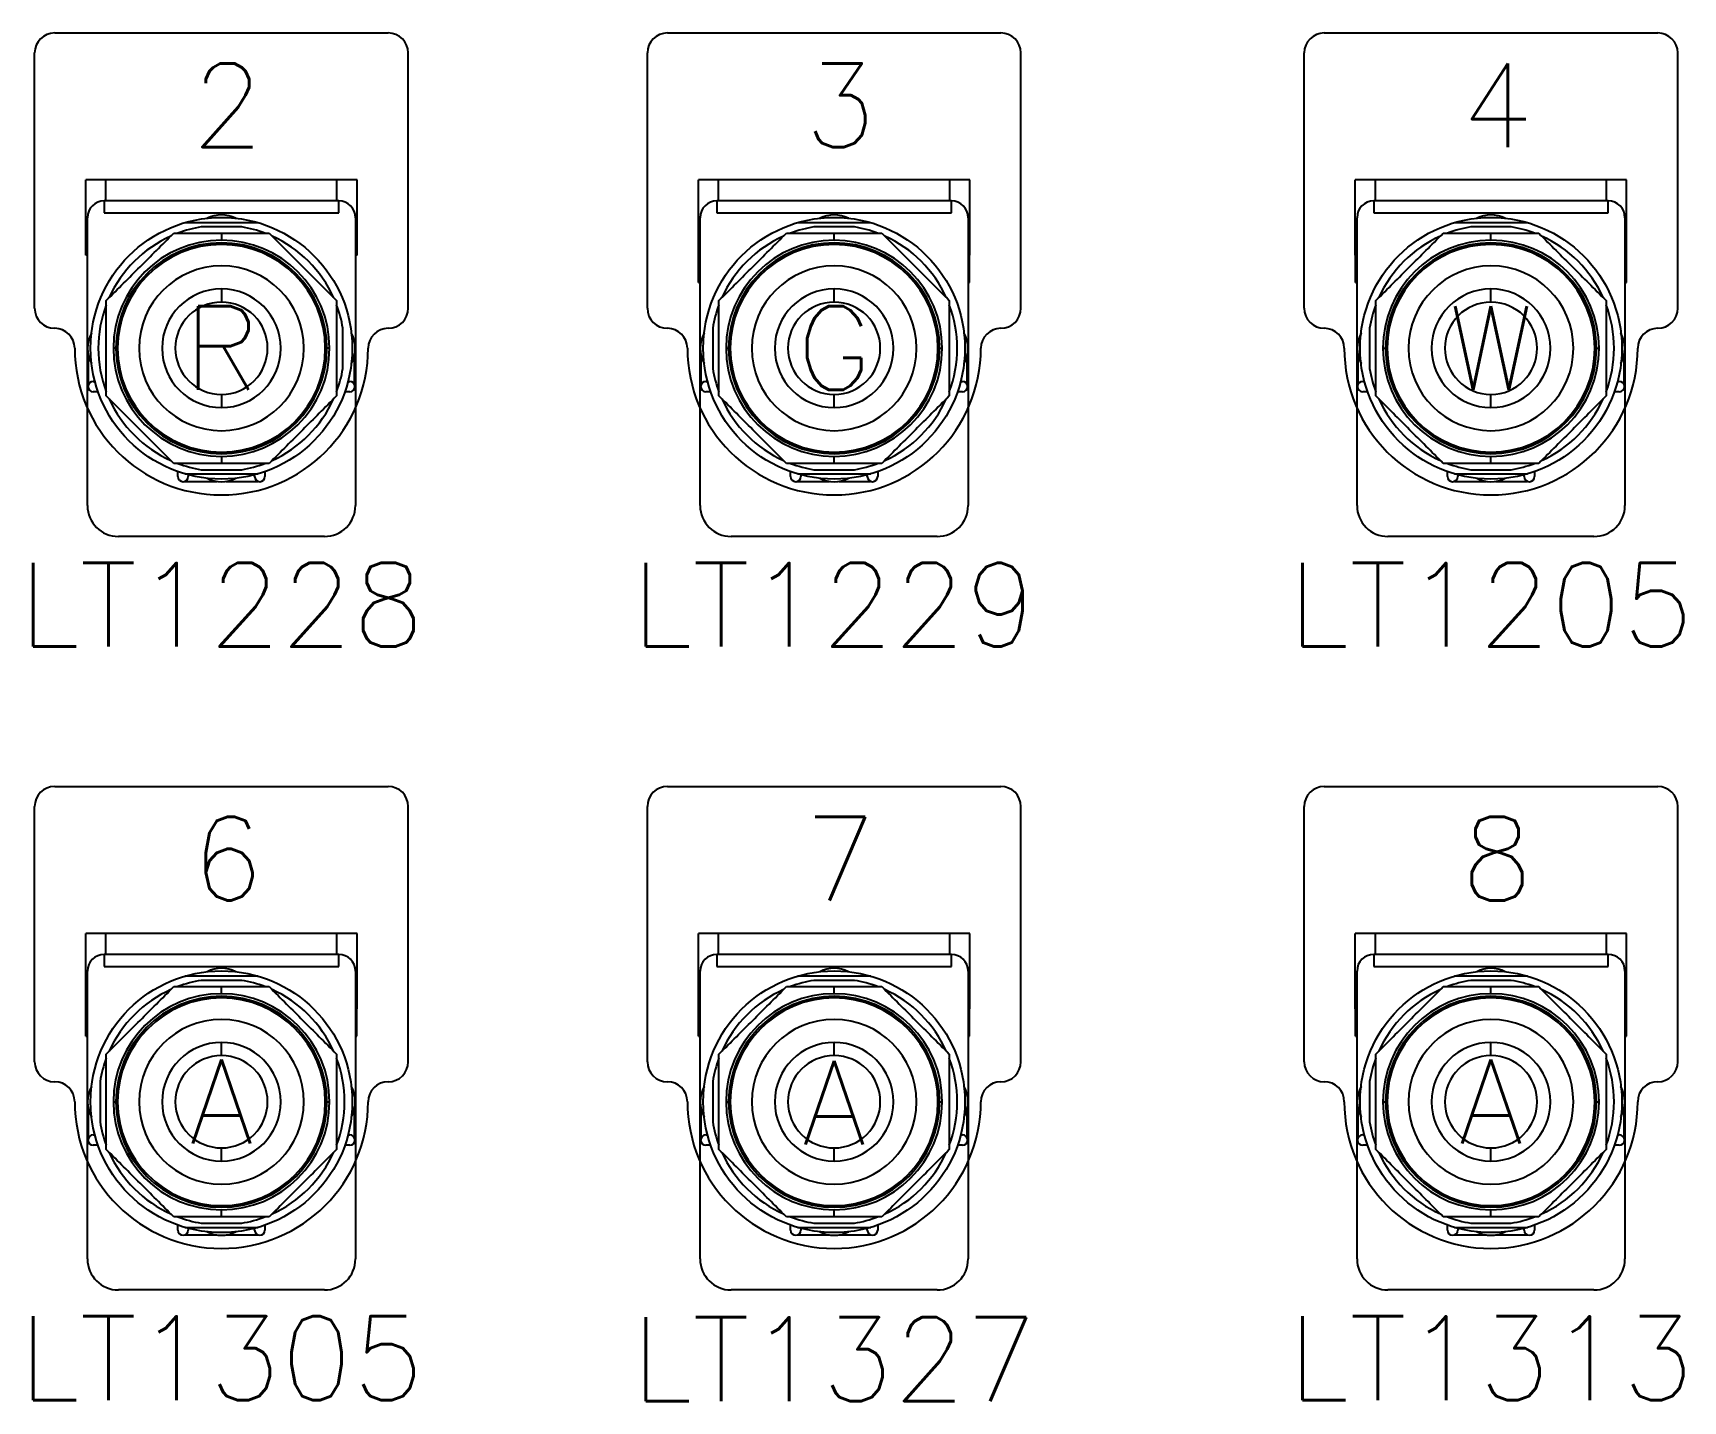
# Model space of a CAD drawing. Header units: inches. Extents: x 0 to 99.3, y 0 to 66.2.
# Drawn here: x 45.89 to 55.75, y 44.04 to 52.21 of the extents above; entities that cross this region are included whole.
import ezdxf
from ezdxf.enums import TextEntityAlignment as Align

# ---------------------------------------------------------------- set-up
doc = ezdxf.new("R2010")
doc.units = ezdxf.units.IN
doc.header["$LTSCALE"] = 0.5
doc.header["$MEASUREMENT"] = 0
for name, color, linetype in [('PNPG', 72, 'Continuous'), ('PRTG', 130, 'Continuous'), ('PSYMS', 7, 'Continuous'), ('PTAG', 150, 'Continuous')]:
    doc.layers.add(name, color=color, linetype=linetype)
doc.styles.get("Standard").update_dxf_attribs({"font": 'romans.shx'})
doc.styles.add('WD', font='romans.shx')

# ---------------------------------------------------------------- blocks, each defined once
blk = doc.blocks.new('9001KT38LGG31')
at = {"color": 7, "linetype": 'Continuous', "lineweight": 25}
for p, q in [((1.62, 2.129), (0, 2.129)), ((0, 1.68), (0, 2.129)), ((1.62, 1.68), (1.62, 2.129)), ((0.11, 2.004), (0.11, 1.932)), ((1.51, 2.004), (0.11, 2.004)), ((1.51, 1.932), (1.51, 2.004)), ((0.01, 0.185), (0.01, 1.904)), ((0.11, 1.932), (1.51, 1.932)), ((1.0288, 1.874), (0.5913, 1.874)), ((1.61, 1.904), (1.61, 0.185)), ((0.9308, 1.849), (0.6892, 1.849)), ((0.81, 1.7694), (0.81, 1.8115)), ((0.01, 1.68), (0, 1.68)), ((0.0011, 1.516), (0.0011, 1.68)), ((0.81, 1.7439), (0.81, 1.7539)), ((1.62, 1.68), (1.61, 1.68)), ((1.6189, 1.516), (1.6189, 1.68)), ((0.0011, 1.516), (0.01, 1.516)), ((0.81, 1.3996), (0.81, 1.4783)), ((1.61, 1.516), (1.6189, 1.516)), ((0.085, 1.2448), (0.085, 1.0032)), ((0.015, 1.0852), (0.015, 0.9059)), ((0.1646, 1.124), (0.1801, 1.124)), ((1.4399, 1.124), (1.4554, 1.124)), ((1.605, 0.9059), (1.605, 1.0852)), ((0.044, 0.926), (0.0543, 0.926)), ((1.5657, 0.926), (1.576, 0.926)), ((0.0733, 0.864), (0.044, 0.864)), ((0.81, 0.7697), (0.81, 0.8484)), ((1.576, 0.864), (1.5467, 0.864)), ((0.81, 0.4941), (0.81, 0.5041)), ((0.6892, 0.399), (0.9308, 0.399)), ((0.81, 0.4365), (0.81, 0.4786)), ((0.55, 0.358), (0.55, 0.3873)), ((0.5913, 0.374), (1.0288, 0.374)), ((0.5919, 0.329), (0.7827, 0.329)), ((0.612, 0.3683), (0.612, 0.358)), ((0.8374, 0.329), (1.0281, 0.329)), ((1.008, 0.358), (1.008, 0.3683)), ((1.07, 0.3873), (1.07, 0.358)), ((1.425, 0), (0.195, 0))]:
    blk.add_line(p, q, dxfattribs=at)
at = {"color": 8, "linetype": 'Continuous', "lineweight": 25}
for p, q in [((0.12, 2.004), (0.12, 2.129)), ((1.5, 2.004), (1.5, 2.129))]:
    blk.add_line(p, q, dxfattribs=at)
blk.add_circle((0.81, 1.124), 0.7813)
at = {"color": 7, "linetype": 'Continuous', "lineweight": 25}
for centre, radius, start, end in [((0.11, 1.904), 0.1, 90, 180), ((1.51, 1.904), 0.1, 0, 90), ((0.81, 1.733), 0.188, 63.05535, 116.94465), ((0.81, 1.124), 0.735, 114.28868, 155.71132), ((0.81, 1.124), 0.735, 99.4621, 110.71132), ((0.81, 1.124), 0.735, 69.28868, 80.5379), ((0.81, 1.124), 0.735, 24.28868, 65.71132), ((0.81, 1.124), 0.6454, 90, 270), ((0.81, 1.124), 0.6299, 90, 270), ((0.81, 1.124), 0.6199, 90, 270), ((0.81, 1.124), 0.6454, 270, 90), ((0.81, 1.124), 0.6299, 270, 90), ((0.81, 1.124), 0.6199, 270, 90), ((0.81, 1.124), 0.4921, 90, 270), ((0.81, 1.124), 0.4921, 270, 90), ((0.81, 1.124), 0.3543, 90, 270), ((0.81, 1.124), 0.3543, 270, 90), ((0.81, 1.124), 0.735, 159.28868, 170.5379), ((0.81, 1.124), 0.2756, 90, 270), ((0.81, 1.124), 0.2756, 270, 90), ((0.81, 1.124), 0.735, 339.28868, 20.71132), ((0.201, 1.124), 0.19, 151.49725, 208.50275), ((1.419, 1.124), 0.19, 331.49725, 28.50275), ((0.81, 1.124), 0.735, 189.4621, 200.71132), ((0.044, 0.895), 0.031, 90.0046, 269.9954), ((1.576, 0.895), 0.031, 270.0046, 89.9954), ((0.81, 1.124), 0.735, 204.28868, 245.71132), ((0.81, 1.124), 0.735, 294.28868, 335.71132), ((0.81, 1.124), 0.735, 249.28868, 260.5379), ((0.81, 1.124), 0.735, 279.4621, 290.71132), ((0.581, 0.358), 0.031, 180.0046, 359.9954), ((0.81, 0.515), 0.188, 243.05535, 296.94465), ((1.039, 0.358), 0.031, 180.0046, 359.9954), ((0.195, 0.185), 0.185, 180, 270), ((1.425, 0.185), 0.185, 270, 0)]:
    blk.add_arc(centre, radius, start, end, dxfattribs=at)
for points, knots in [([(0.1225, 1.4088), (0.1588, 1.4451), (0.193, 1.4793), (0.2594, 1.5457), (0.2916, 1.5779), (0.3561, 1.6424), (0.3883, 1.6746), (0.4547, 1.741), (0.4889, 1.7752), (0.5252, 1.8115)], [0, 0, 0, 0, 0.25, 0.25, 0.5, 0.5, 0.75, 0.75, 1, 1, 1, 1]), ([(0.5252, 1.8115), (0.5766, 1.8115), (0.6249, 1.8115), (0.7188, 1.8115), (0.7644, 1.8115), (0.81, 1.8115)], [0, 0, 0, 0, 0.5, 0.5, 1, 1, 1, 1]), ([(0.81, 1.8115), (0.8556, 1.8115), (0.9012, 1.8115), (0.9951, 1.8115), (1.0434, 1.8115), (1.0948, 1.8115)], [0, 0, 0, 0, 0.5, 0.5, 1, 1, 1, 1]), ([(1.0948, 1.8115), (1.1311, 1.7752), (1.1653, 1.741), (1.2317, 1.6746), (1.2639, 1.6424), (1.3284, 1.5779), (1.3606, 1.5457), (1.427, 1.4793), (1.4612, 1.4451), (1.4975, 1.4088)], [0, 0, 0, 0, 0.25, 0.25, 0.5, 0.5, 0.75, 0.75, 1, 1, 1, 1]), ([(0.1225, 0.8392), (0.1225, 0.8906), (0.1225, 0.9389), (0.1225, 1.0328), (0.1225, 1.0784), (0.1225, 1.1696), (0.1225, 1.2152), (0.1225, 1.3091), (0.1225, 1.3574), (0.1225, 1.4088)], [0, 0, 0, 0, 0.25, 0.25, 0.5, 0.5, 0.75, 0.75, 1, 1, 1, 1]), ([(1.4975, 1.4088), (1.4975, 1.3574), (1.4975, 1.3091), (1.4975, 1.2152), (1.4975, 1.1696), (1.4975, 1.0784), (1.4975, 1.0328), (1.4975, 0.9389), (1.4975, 0.8906), (1.4975, 0.8392)], [0, 0, 0, 0, 0.25, 0.25, 0.5, 0.5, 0.75, 0.75, 1, 1, 1, 1]), ([(0.5252, 0.4365), (0.4889, 0.4728), (0.4547, 0.507), (0.3883, 0.5734), (0.3561, 0.6056), (0.2916, 0.6701), (0.2594, 0.7023), (0.193, 0.7687), (0.1588, 0.8029), (0.1225, 0.8392)], [0, 0, 0, 0, 0.25, 0.25, 0.5, 0.5, 0.75, 0.75, 1, 1, 1, 1]), ([(1.4975, 0.8392), (1.4612, 0.8029), (1.427, 0.7687), (1.3606, 0.7023), (1.3284, 0.6701), (1.2639, 0.6056), (1.2317, 0.5734), (1.1653, 0.507), (1.1311, 0.4728), (1.0948, 0.4365)], [0, 0, 0, 0, 0.25, 0.25, 0.5, 0.5, 0.75, 0.75, 1, 1, 1, 1]), ([(0.81, 0.4365), (0.7644, 0.4365), (0.7188, 0.4365), (0.6249, 0.4365), (0.5766, 0.4365), (0.5252, 0.4365)], [0, 0, 0, 0, 0.5, 0.5, 1, 1, 1, 1]), ([(1.0948, 0.4365), (1.0434, 0.4365), (0.9951, 0.4365), (0.9012, 0.4365), (0.8556, 0.4365), (0.81, 0.4365)], [0, 0, 0, 0, 0.5, 0.5, 1, 1, 1, 1])]:
    blk.add_open_spline(points, degree=3, knots=knots, dxfattribs=at)
blk = doc.blocks.new('9001KP1G31')
at = {"color": 7, "linetype": 'Continuous', "lineweight": 25}
for p, q in [((1.62, 2.129), (0, 2.129)), ((0, 1.68), (0, 2.129)), ((1.62, 1.68), (1.62, 2.129)), ((0.11, 2.004), (0.11, 1.932)), ((1.51, 2.004), (0.11, 2.004)), ((1.51, 1.932), (1.51, 2.004)), ((0.01, 0.185), (0.01, 1.904)), ((0.11, 1.932), (1.51, 1.932)), ((1.0288, 1.874), (0.5913, 1.874)), ((1.61, 1.904), (1.61, 0.185)), ((0.9308, 1.849), (0.6892, 1.849)), ((0.81, 1.8115), (0.81, 1.7694)), ((0.01, 1.68), (0, 1.68)), ((0.81, 1.7539), (0.81, 1.7439)), ((1.62, 1.68), (1.61, 1.68)), ((0.81, 1.4783), (0.81, 1.3996)), ((1.535, 1.0032), (1.535, 1.2448)), ((0.015, 1.0852), (0.015, 0.9059)), ((0.1801, 1.124), (0.1646, 1.124)), ((1.4554, 1.124), (1.4399, 1.124)), ((1.605, 0.9059), (1.605, 1.0852)), ((0.044, 0.926), (0.0543, 0.926)), ((1.5657, 0.926), (1.576, 0.926)), ((0.0733, 0.864), (0.044, 0.864)), ((0.81, 0.8484), (0.81, 0.7697)), ((1.576, 0.864), (1.5467, 0.864)), ((0.81, 0.5041), (0.81, 0.4941)), ((0.6892, 0.399), (0.9308, 0.399)), ((0.81, 0.4786), (0.81, 0.4365)), ((0.55, 0.358), (0.55, 0.3873)), ((0.5913, 0.374), (1.0288, 0.374)), ((0.5919, 0.329), (0.7827, 0.329)), ((0.612, 0.3683), (0.612, 0.358)), ((0.8374, 0.329), (1.0281, 0.329)), ((1.008, 0.358), (1.008, 0.3683)), ((1.07, 0.3873), (1.07, 0.358)), ((1.425, 0), (0.195, 0))]:
    blk.add_line(p, q, dxfattribs=at)
at = {"color": 8, "linetype": 'Continuous', "lineweight": 25}
for p, q in [((0.12, 2.004), (0.12, 2.129)), ((1.5, 2.004), (1.5, 2.129))]:
    blk.add_line(p, q, dxfattribs=at)
blk.add_circle((0.81, 1.124), 0.7813)
at = {"color": 7, "linetype": 'Continuous', "lineweight": 25}
for centre, radius, start, end in [((0.11, 1.904), 0.1, 90, 180), ((1.51, 1.904), 0.1, 0, 90), ((0.81, 1.733), 0.188, 63.05535, 116.94465), ((0.81, 1.124), 0.735, 114.28868, 155.71132), ((0.81, 1.124), 0.735, 99.4621, 110.71132), ((0.81, 1.124), 0.735, 69.28868, 80.5379), ((0.81, 1.124), 0.735, 24.28868, 65.71132), ((0.81, 1.124), 0.6454, 90, 270), ((0.81, 1.124), 0.6299, 90, 270), ((0.81, 1.124), 0.6199, 90, 270), ((0.81, 1.124), 0.6454, 270, 90), ((0.81, 1.124), 0.6299, 270, 90), ((0.81, 1.124), 0.6199, 270, 90), ((0.81, 1.124), 0.4921, 90, 270), ((0.81, 1.124), 0.4921, 270, 90), ((0.81, 1.124), 0.3543, 90, 270), ((0.81, 1.124), 0.3543, 270, 90), ((0.81, 1.124), 0.735, 159.28868, 200.71132), ((0.81, 1.124), 0.2756, 90, 270), ((0.81, 1.124), 0.2756, 270, 90), ((0.81, 1.124), 0.735, 9.4621, 20.71132), ((0.201, 1.124), 0.19, 151.49725, 208.50275), ((1.419, 1.124), 0.19, 331.49725, 28.50275), ((0.81, 1.124), 0.735, 339.28868, 350.5379), ((0.044, 0.895), 0.031, 90.0046, 269.9954), ((1.576, 0.895), 0.031, 270.0046, 89.9954), ((0.81, 1.124), 0.735, 204.28868, 245.71132), ((0.81, 1.124), 0.735, 294.28868, 335.71132), ((0.81, 1.124), 0.735, 249.28868, 260.5379), ((0.81, 1.124), 0.735, 279.4621, 290.71132), ((0.581, 0.358), 0.031, 180.0046, 359.9954), ((0.81, 0.515), 0.188, 243.05535, 296.94465), ((1.039, 0.358), 0.031, 180.0046, 359.9954), ((0.195, 0.185), 0.185, 180, 270), ((1.425, 0.185), 0.185, 270, 0)]:
    blk.add_arc(centre, radius, start, end, dxfattribs=at)
for points, knots in [([(0.1225, 1.4088), (0.1588, 1.4451), (0.193, 1.4793), (0.2594, 1.5457), (0.2916, 1.5779), (0.3561, 1.6424), (0.3883, 1.6746), (0.4547, 1.741), (0.4889, 1.7752), (0.5252, 1.8115)], [0, 0, 0, 0, 0.25, 0.25, 0.5, 0.5, 0.75, 0.75, 1, 1, 1, 1]), ([(0.5252, 1.8115), (0.5766, 1.8115), (0.6249, 1.8115), (0.7188, 1.8115), (0.7644, 1.8115), (0.81, 1.8115)], [0, 0, 0, 0, 0.5, 0.5, 1, 1, 1, 1]), ([(0.81, 1.8115), (0.8556, 1.8115), (0.9012, 1.8115), (0.9951, 1.8115), (1.0434, 1.8115), (1.0948, 1.8115)], [0, 0, 0, 0, 0.5, 0.5, 1, 1, 1, 1]), ([(1.0948, 1.8115), (1.1311, 1.7752), (1.1653, 1.741), (1.2317, 1.6746), (1.2639, 1.6424), (1.3284, 1.5779), (1.3606, 1.5457), (1.427, 1.4793), (1.4612, 1.4451), (1.4975, 1.4088)], [0, 0, 0, 0, 0.25, 0.25, 0.5, 0.5, 0.75, 0.75, 1, 1, 1, 1]), ([(0.1225, 0.8392), (0.1225, 0.8906), (0.1225, 0.9389), (0.1225, 1.0328), (0.1225, 1.0784), (0.1225, 1.1696), (0.1225, 1.2152), (0.1225, 1.3091), (0.1225, 1.3574), (0.1225, 1.4088)], [0, 0, 0, 0, 0.25, 0.25, 0.5, 0.5, 0.75, 0.75, 1, 1, 1, 1]), ([(1.4975, 1.4088), (1.4975, 1.3574), (1.4975, 1.3091), (1.4975, 1.2152), (1.4975, 1.1696), (1.4975, 1.0784), (1.4975, 1.0328), (1.4975, 0.9389), (1.4975, 0.8906), (1.4975, 0.8392)], [0, 0, 0, 0, 0.25, 0.25, 0.5, 0.5, 0.75, 0.75, 1, 1, 1, 1]), ([(0.5252, 0.4365), (0.4889, 0.4728), (0.4547, 0.507), (0.3883, 0.5734), (0.3561, 0.6056), (0.2916, 0.6701), (0.2594, 0.7023), (0.193, 0.7687), (0.1588, 0.8029), (0.1225, 0.8392)], [0, 0, 0, 0, 0.25, 0.25, 0.5, 0.5, 0.75, 0.75, 1, 1, 1, 1]), ([(1.4975, 0.8392), (1.4612, 0.8029), (1.427, 0.7687), (1.3606, 0.7023), (1.3284, 0.6701), (1.2639, 0.6056), (1.2317, 0.5734), (1.1653, 0.507), (1.1311, 0.4728), (1.0948, 0.4365)], [0, 0, 0, 0, 0.25, 0.25, 0.5, 0.5, 0.75, 0.75, 1, 1, 1, 1]), ([(0.81, 0.4365), (0.7644, 0.4365), (0.7188, 0.4365), (0.6249, 0.4365), (0.5766, 0.4365), (0.5252, 0.4365)], [0, 0, 0, 0, 0.5, 0.5, 1, 1, 1, 1]), ([(1.0948, 0.4365), (1.0434, 0.4365), (0.9951, 0.4365), (0.9012, 0.4365), (0.8556, 0.4365), (0.81, 0.4365)], [0, 0, 0, 0, 0.5, 0.5, 1, 1, 1, 1])]:
    blk.add_open_spline(points, degree=3, knots=knots, dxfattribs=at)
blk = doc.blocks.new('_NPXXD3_RING_NAMETAG')
at = {"layer": 'PNPG'}
for p, q in [((-1.0055, 1.009), (0.9857, 1.009)), ((-1.125, -0.6349), (-1.125, 0.8896)), ((1.1051, -0.6349), (1.1051, 0.8896))]:
    blk.add_line(p, q, dxfattribs=at)
for centre, radius, start, end in [((-1.0055, 0.8896), 0.1195, 90, 180), ((0.9857, 0.8896), 0.1195, 0, 90), ((-1.0055, -0.6349), 0.1195, 180, 270), ((0.9857, -0.6349), 0.1195, 270, 0), ((-1.0055, -0.8739), 0.1195, 0, 90), ((0.9857, -0.8739), 0.1195, 90, 180), ((-0.0099, -0.8739), 0.8761, 180, 0)]:
    blk.add_arc(centre, radius, start, end, dxfattribs=at)

msp = doc.modelspace()

# ---------------------------------------------------------------- block references
at = {"layer": 'PSYMS'}
for p in [(47.0286, 51.2015), (50.6867, 51.2015), (54.6086, 51.2015), (47.0286, 46.7015), (50.6867, 46.7015), (54.6086, 46.7015)]:
    msp.add_blockref('_NPXXD3_RING_NAMETAG', p, dxfattribs=at)
ref = msp.add_blockref('9001KP1G31', (46.2087, 49.2036), dxfattribs=at)
ref.add_attrib('P_TAG1', 'LT1228', dxfattribs={"layer": 'PTAG', "height": 0.5, "style": 'WD', "flags": 8}).set_placement((47.0187, 48.7962), align=Align.MIDDLE_CENTER)
ref.add_attrib('RATING1', 'R', dxfattribs={"layer": 'PRTG', "height": 0.5, "style": 'WD', "flags": 8}).set_placement((47.0187, 50.0791), align=Align.CENTER)
ref = msp.add_blockref('9001KT38LGG31', (49.8668, 49.2036), dxfattribs=at)
ref.add_attrib('P_TAG1', 'LT1229', dxfattribs={"layer": 'PTAG', "height": 0.5, "style": 'WD', "flags": 8}).set_placement((50.6768, 48.7962), align=Align.MIDDLE_CENTER)
ref.add_attrib('RATING1', 'G', dxfattribs={"layer": 'PRTG', "height": 0.5, "style": 'WD', "flags": 8}).set_placement((50.6768, 50.0791), align=Align.CENTER)
ref = msp.add_blockref('9001KT38LGG31', (53.7887, 49.2036), dxfattribs=at)
ref.add_attrib('P_TAG1', 'LT1205', dxfattribs={"layer": 'PTAG', "height": 0.5, "style": 'WD', "flags": 8}).set_placement((54.5987, 48.7962), align=Align.MIDDLE_CENTER)
ref.add_attrib('RATING1', 'W', dxfattribs={"layer": 'PRTG', "height": 0.5, "style": 'WD', "flags": 8}).set_placement((54.5987, 50.0791), align=Align.CENTER)
ref = msp.add_blockref('9001KT38LGG31', (46.2087, 44.7036), dxfattribs=at)
ref.add_attrib('P_TAG1', 'LT1305', dxfattribs={"layer": 'PTAG', "height": 0.5, "style": 'WD', "flags": 8}).set_placement((47.0187, 44.2962), align=Align.MIDDLE_CENTER)
ref.add_attrib('RATING1', 'A', dxfattribs={"layer": 'PRTG', "height": 0.5, "style": 'WD', "flags": 8}).set_placement((47.0187, 45.5791), align=Align.CENTER)
ref = msp.add_blockref('9001KT38LGG31', (49.8668, 44.7036), dxfattribs=at)
ref.add_attrib('P_TAG1', 'LT1327', dxfattribs={"layer": 'PTAG', "height": 0.5, "style": 'WD', "flags": 8}).set_placement((50.6768, 44.2905), align=Align.MIDDLE_CENTER)
ref.add_attrib('RATING1', 'A', dxfattribs={"layer": 'PRTG', "height": 0.5, "style": 'WD', "flags": 8}).set_placement((50.6768, 45.5726), align=Align.CENTER)
ref = msp.add_blockref('9001KT38LGG31', (53.7887, 44.7036), dxfattribs=at)
ref.add_attrib('P_TAG1', 'LT1313', dxfattribs={"layer": 'PTAG', "height": 0.5, "style": 'WD', "flags": 8}).set_placement((54.5987, 44.2962), align=Align.MIDDLE_CENTER)
ref.add_attrib('RATING1', 'A', dxfattribs={"layer": 'PRTG', "height": 0.5, "style": 'WD', "flags": 8}).set_placement((54.5987, 45.5791), align=Align.CENTER)

# ---------------------------------------------------------------- texts
at = {"char_height": 0.5, "attachment_point": 1}
for s, heights, insert in [('2', [0], (46.8405, 52.0292)), ('3', [0], (50.4986, 52.0292)), ('4', [0], (54.4205, 52.0292)), ('6', [0], (46.8405, 47.5292)), ('7', [0], (50.4986, 47.5292)), ('8', [0.5], (54.4205, 47.5292))]:
    msp.add_mtext_dynamic_manual_height_columns(s, width=0.561782, gutter_width=0.5, heights=heights, dxfattribs=dict(at, insert=insert))

doc.saveas('drawing.dxf')
